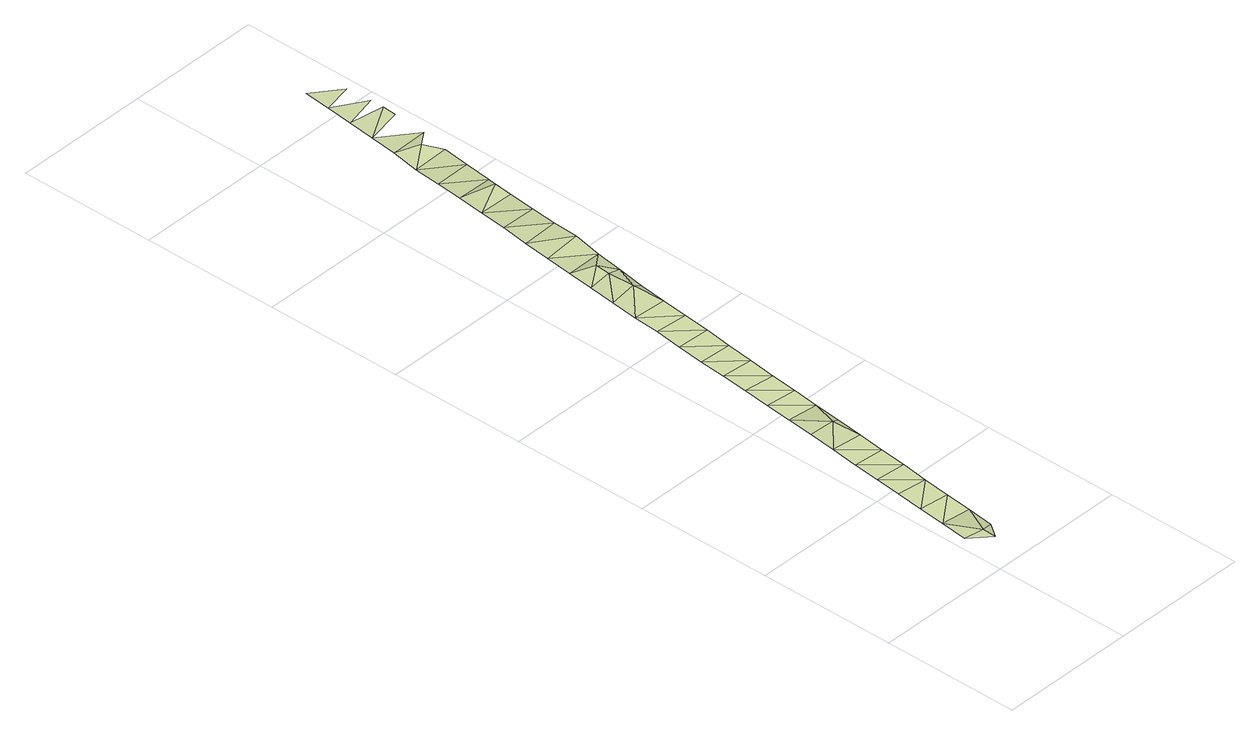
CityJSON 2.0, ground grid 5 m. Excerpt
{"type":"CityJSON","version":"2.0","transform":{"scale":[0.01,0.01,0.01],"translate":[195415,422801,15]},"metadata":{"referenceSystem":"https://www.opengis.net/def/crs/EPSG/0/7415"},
"CityObjects":{
"landuse1":{"type":"LandUse","attributes":{"3df_class":"Terrain","bgt_status":"bestaand","bgt_functie":"berm","relatievehoogteligging":0,"bgt_fysiekvoorkomen":"groenvoorziening","ondersteunendwegdeeloptalud":"false","plus_fysiekvoorkomen":"gras- en kruidachtigen","aantal_punten":0},"geometry":[{"type":"MultiSurface","lod":"1","boundaries":[[[0,1,2]],[[3,1,0]],[[4,0,2]],[[5,3,0]],[[4,5,0]],[[6,3,7]],[[7,3,5]],[[6,8,9]],[[8,6,7]],[[8,10,9]],[[11,12,10]],[[10,8,11]],[[13,14,12]],[[13,12,11]],[[15,14,16]],[[17,14,13]],[[17,16,14]],[[16,18,15]],[[16,17,19]],[[20,18,16]],[[20,21,18]],[[20,16,19]],[[22,23,21]],[[22,21,20]],[[24,25,23]],[[24,23,22]],[[26,27,25]],[[26,25,24]],[[28,29,27]],[[28,27,26]],[[30,31,29]],[[29,28,30]],[[32,33,31]],[[31,30,32]],[[34,35,33]],[[36,33,32]],[[36,34,33]],[[37,35,38]],[[34,38,35]],[[39,40,37]],[[41,34,36]],[[38,39,37]],[[38,34,42]],[[41,42,34]],[[39,38,42]],[[43,44,40]],[[43,40,39]],[[43,39,42]],[[45,46,44]],[[45,44,43]],[[47,48,46]],[[47,46,45]],[[49,50,48]],[[49,48,47]],[[51,52,50]],[[53,50,49]],[[53,51,50]],[[54,55,52]],[[54,52,51]],[[56,57,55]],[[54,51,53]],[[56,55,54]],[[58,59,57]],[[57,56,60]],[[60,58,57]],[[61,62,59]],[[61,59,58]],[[63,64,62]],[[65,63,62]],[[66,67,64]],[[68,69,67]]]}]}
},
"vertices":[
[84,144,36],[28,168,22],[84,94,36],[39,267,22],[131,155,23],[143,254,23],[50,366,20],[155,353,22],[166,452,22],[61,465,21],[72,563,20],[178,552,23],[83,662,19],[190,651,20],[94,761,20],[105,860,20],[184,844,33],[202,750,20],[116,959,19],[213,849,20],[225,948,18],[126,1058,18],[237,1047,18],[138,1157,17],[249,1147,16],[148,1256,16],[260,1246,17],[159,1355,14],[272,1345,18],[170,1454,14],[284,1444,19],[181,1553,15],[296,1543,17],[192,1652,11],[284,1744,35],[203,1751,11],[307,1642,15],[214,1850,11],[284,1844,30],[284,1894,35],[225,1949,10],[319,1741,14],[331,1841,20],[343,1940,22],[236,2048,9],[354,2039,32],[247,2147,10],[366,2138,26],[258,2246,13],[378,2237,21],[269,2345,13],[384,2394,32],[280,2443,13],[390,2336,19],[401,2435,19],[291,2542,10],[413,2535,19],[302,2641,7],[384,2694,29],[313,2740,14],[425,2634,19],[437,2733,25],[324,2839,15],[434,2894,42],[335,2938,15],[434,2844,39],[434,2944,41],[346,3037,14],[434,3041,35],[357,3136,14]
]}
